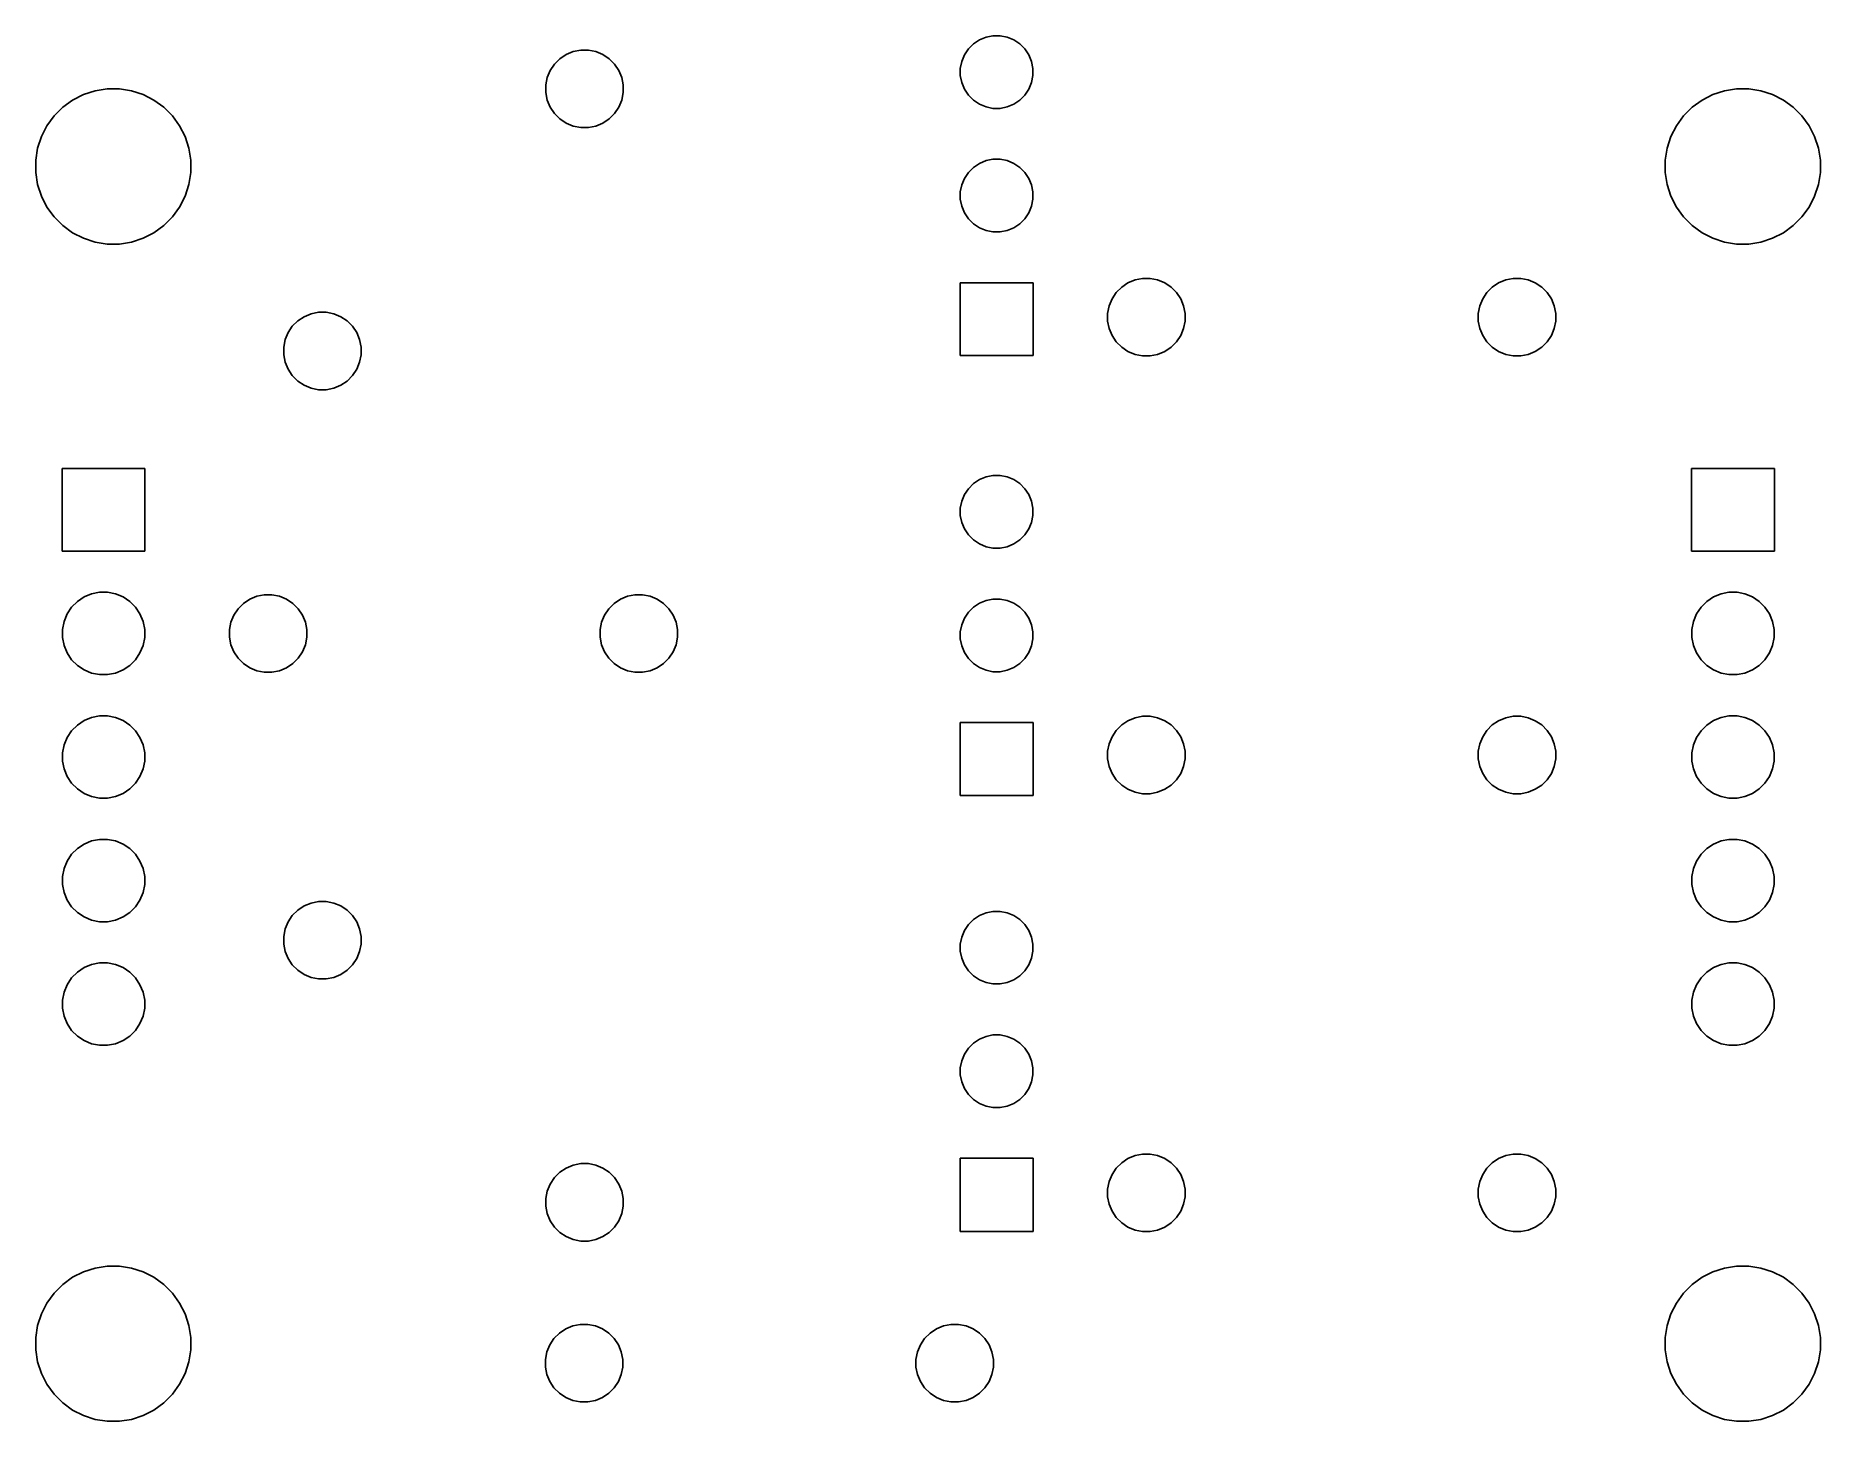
# Model space of a CAD drawing. Header units: inches. Extents: x 4.16 to 5.6, y -4.28 to -3.16.
import ezdxf

# ---------------------------------------------------------------- set-up
doc = ezdxf.new("R2010")
doc.units = ezdxf.units.IN
doc.header["$MEASUREMENT"] = 0
doc.layers.add('B.Mask', color=4, linetype='CONTINUOUS', true_color=0x02ffee)

msp = doc.modelspace()

# ---------------------------------------------------------------- linework, layer by layer
at = {"layer": 'B.Mask', "linetype": 'CONTINUOUS'}
for p, q in [((4.9167, -3.1646), (4.9215, -3.1614)), ((4.9215, -3.1614), (4.9269, -3.1591)), ((4.9269, -3.1591), (4.9325, -3.158)), ((4.9325, -3.158), (4.9383, -3.158)), ((4.9383, -3.158), (4.944, -3.1591)), ((4.944, -3.1591), (4.9494, -3.1614)), ((4.9494, -3.1614), (4.9542, -3.1646)), ((4.5775, -3.181), (4.5819, -3.1767)), ((4.5819, -3.1767), (4.587, -3.1732)), ((4.587, -3.1732), (4.5928, -3.1709)), ((4.5928, -3.1709), (4.5988, -3.1697)), ((4.5988, -3.1697), (4.605, -3.1697)), ((4.605, -3.1697), (4.611, -3.1709)), ((4.611, -3.1709), (4.6167, -3.1732)), ((4.6167, -3.1732), (4.6219, -3.1767)), ((4.6219, -3.1767), (4.6262, -3.181)), ((4.9072, -3.1788), (4.9094, -3.1735)), ((4.9094, -3.1735), (4.9126, -3.1687)), ((4.9126, -3.1687), (4.9167, -3.1646)), ((4.9542, -3.1646), (4.9583, -3.1687)), ((4.9583, -3.1687), (4.9615, -3.1735)), ((4.9615, -3.1735), (4.9637, -3.1788)), ((4.5706, -3.1979), (4.5718, -3.1919)), ((4.5718, -3.1919), (4.5741, -3.1862)), ((4.5741, -3.1862), (4.5775, -3.181)), ((4.6262, -3.181), (4.6297, -3.1862)), ((4.6297, -3.1862), (4.632, -3.1919)), ((4.632, -3.1919), (4.6332, -3.1979)), ((4.906, -3.1845), (4.9072, -3.1788)), ((4.906, -3.1903), (4.906, -3.1845)), ((4.9072, -3.196), (4.906, -3.1903)), ((4.9637, -3.1788), (4.9648, -3.1845)), ((4.9648, -3.1903), (4.9637, -3.196)), ((4.9648, -3.1845), (4.9648, -3.1903)), ((4.1876, -3.2101), (4.1964, -3.2056)), ((4.1964, -3.2056), (4.2058, -3.2025)), ((4.2058, -3.2025), (4.2155, -3.201)), ((4.2155, -3.201), (4.2254, -3.201)), ((4.2254, -3.201), (4.2352, -3.2025)), ((4.2352, -3.2025), (4.2446, -3.2056)), ((4.2446, -3.2056), (4.2534, -3.2101)), ((4.5706, -3.2041), (4.5706, -3.1979)), ((4.5718, -3.2102), (4.5706, -3.2041)), ((4.6332, -3.2041), (4.632, -3.2102)), ((4.6332, -3.1979), (4.6332, -3.2041)), ((4.9094, -3.2013), (4.9072, -3.196)), ((4.9126, -3.2061), (4.9094, -3.2013)), ((4.9167, -3.2102), (4.9126, -3.2061)), ((4.9583, -3.2061), (4.9542, -3.2102)), ((4.9615, -3.2013), (4.9583, -3.2061)), ((4.9637, -3.196), (4.9615, -3.2013)), ((5.5065, -3.2101), (5.5153, -3.2056)), ((5.5153, -3.2056), (5.5247, -3.2025)), ((5.5247, -3.2025), (5.5344, -3.201)), ((5.5344, -3.201), (5.5443, -3.201)), ((5.5443, -3.201), (5.5541, -3.2025)), ((5.5541, -3.2025), (5.5635, -3.2056)), ((5.5635, -3.2056), (5.5723, -3.2101)), ((4.1726, -3.2229), (4.1796, -3.2159)), ((4.1796, -3.2159), (4.1876, -3.2101)), ((4.2534, -3.2101), (4.2614, -3.2159)), ((4.2614, -3.2159), (4.2684, -3.2229)), ((4.5741, -3.2159), (4.5718, -3.2102)), ((4.5775, -3.221), (4.5741, -3.2159)), ((4.5819, -3.2254), (4.5775, -3.221)), ((4.6262, -3.221), (4.6219, -3.2254)), ((4.6297, -3.2159), (4.6262, -3.221)), ((4.632, -3.2102), (4.6297, -3.2159)), ((4.9215, -3.2134), (4.9167, -3.2102)), ((4.9269, -3.2157), (4.9215, -3.2134)), ((4.9325, -3.2168), (4.9269, -3.2157)), ((4.9383, -3.2168), (4.9325, -3.2168)), ((4.944, -3.2157), (4.9383, -3.2168)), ((4.9494, -3.2134), (4.944, -3.2157)), ((4.9542, -3.2102), (4.9494, -3.2134)), ((5.4915, -3.2229), (5.4985, -3.2159)), ((5.4985, -3.2159), (5.5065, -3.2101)), ((5.5723, -3.2101), (5.5803, -3.2159)), ((5.5803, -3.2159), (5.5873, -3.2229)), ((4.1623, -3.2397), (4.1668, -3.2309)), ((4.1668, -3.2309), (4.1726, -3.2229)), ((4.2684, -3.2229), (4.2742, -3.2309)), ((4.2742, -3.2309), (4.2787, -3.2397)), ((4.587, -3.2288), (4.5819, -3.2254)), ((4.5928, -3.2312), (4.587, -3.2288)), ((4.5988, -3.2324), (4.5928, -3.2312)), ((4.605, -3.2324), (4.5988, -3.2324)), ((4.611, -3.2312), (4.605, -3.2324)), ((4.6167, -3.2288), (4.611, -3.2312)), ((4.6219, -3.2254), (4.6167, -3.2288)), ((5.4812, -3.2397), (5.4857, -3.2309)), ((5.4857, -3.2309), (5.4915, -3.2229)), ((5.5873, -3.2229), (5.5931, -3.2309)), ((5.5931, -3.2309), (5.5976, -3.2397)), ((4.1577, -3.2588), (4.1592, -3.2491)), ((4.1592, -3.2491), (4.1623, -3.2397)), ((4.2787, -3.2397), (4.2817, -3.2491)), ((4.2817, -3.2491), (4.2833, -3.2588)), ((5.4766, -3.2588), (5.4781, -3.2491)), ((5.4781, -3.2491), (5.4812, -3.2397)), ((5.5976, -3.2397), (5.6006, -3.2491)), ((5.6006, -3.2491), (5.6022, -3.2588)), ((4.1577, -3.2687), (4.1577, -3.2588)), ((4.2833, -3.2588), (4.2833, -3.2687)), ((4.9167, -3.2646), (4.9215, -3.2614)), ((4.9215, -3.2614), (4.9269, -3.2591)), ((4.9269, -3.2591), (4.9325, -3.258)), ((4.9325, -3.258), (4.9383, -3.258)), ((4.9383, -3.258), (4.944, -3.2591)), ((4.944, -3.2591), (4.9494, -3.2614)), ((4.9494, -3.2614), (4.9542, -3.2646)), ((5.4766, -3.2687), (5.4766, -3.2588)), ((5.6022, -3.2588), (5.6022, -3.2687)), ((4.1592, -3.2785), (4.1577, -3.2687)), ((4.1623, -3.2879), (4.1592, -3.2785)), ((4.2817, -3.2785), (4.2787, -3.2879)), ((4.2833, -3.2687), (4.2817, -3.2785)), ((4.906, -3.2845), (4.9072, -3.2788)), ((4.9072, -3.2788), (4.9094, -3.2735)), ((4.9094, -3.2735), (4.9126, -3.2687)), ((4.9126, -3.2687), (4.9167, -3.2646)), ((4.9542, -3.2646), (4.9583, -3.2687)), ((4.9583, -3.2687), (4.9615, -3.2735)), ((4.9615, -3.2735), (4.9637, -3.2788)), ((4.9637, -3.2788), (4.9648, -3.2845)), ((5.4781, -3.2785), (5.4766, -3.2687)), ((5.4812, -3.2879), (5.4781, -3.2785)), ((5.6006, -3.2785), (5.5976, -3.2879)), ((5.6022, -3.2687), (5.6006, -3.2785)), ((4.1668, -3.2967), (4.1623, -3.2879)), ((4.2787, -3.2879), (4.2742, -3.2967)), ((4.906, -3.2903), (4.906, -3.2845)), ((4.9072, -3.296), (4.906, -3.2903)), ((4.9648, -3.2903), (4.9637, -3.296)), ((4.9648, -3.2845), (4.9648, -3.2903)), ((5.4857, -3.2967), (5.4812, -3.2879)), ((5.5976, -3.2879), (5.5931, -3.2967)), ((4.1726, -3.3047), (4.1668, -3.2967)), ((4.1796, -3.3117), (4.1726, -3.3047)), ((4.2684, -3.3047), (4.2614, -3.3117)), ((4.2742, -3.2967), (4.2684, -3.3047)), ((4.9094, -3.3013), (4.9072, -3.296)), ((4.9126, -3.3061), (4.9094, -3.3013)), ((4.9167, -3.3102), (4.9126, -3.3061)), ((4.9583, -3.3061), (4.9542, -3.3102)), ((4.9615, -3.3013), (4.9583, -3.3061)), ((4.9637, -3.296), (4.9615, -3.3013)), ((5.4915, -3.3047), (5.4857, -3.2967)), ((5.4985, -3.3117), (5.4915, -3.3047)), ((5.5873, -3.3047), (5.5803, -3.3117)), ((5.5931, -3.2967), (5.5873, -3.3047)), ((4.1876, -3.3175), (4.1796, -3.3117)), ((4.1964, -3.322), (4.1876, -3.3175)), ((4.2058, -3.325), (4.1964, -3.322)), ((4.2446, -3.322), (4.2352, -3.325)), ((4.2534, -3.3175), (4.2446, -3.322)), ((4.2614, -3.3117), (4.2534, -3.3175)), ((4.9215, -3.3134), (4.9167, -3.3102)), ((4.9269, -3.3157), (4.9215, -3.3134)), ((4.9325, -3.3168), (4.9269, -3.3157)), ((4.9383, -3.3168), (4.9325, -3.3168)), ((4.944, -3.3157), (4.9383, -3.3168)), ((4.9494, -3.3134), (4.944, -3.3157)), ((4.9542, -3.3102), (4.9494, -3.3134)), ((5.5065, -3.3175), (5.4985, -3.3117)), ((5.5153, -3.322), (5.5065, -3.3175)), ((5.5247, -3.325), (5.5153, -3.322)), ((5.5635, -3.322), (5.5541, -3.325)), ((5.5723, -3.3175), (5.5635, -3.322)), ((5.5803, -3.3117), (5.5723, -3.3175)), ((4.2155, -3.3266), (4.2058, -3.325)), ((4.2254, -3.3266), (4.2155, -3.3266)), ((4.2352, -3.325), (4.2254, -3.3266)), ((5.5344, -3.3266), (5.5247, -3.325)), ((5.5443, -3.3266), (5.5344, -3.3266)), ((5.5541, -3.325), (5.5443, -3.3266)), ((4.9059, -3.4169), (4.9059, -3.3579)), ((4.9059, -3.3579), (4.965, -3.3579)), ((4.965, -3.3579), (4.965, -3.4169)), ((5.0323, -3.3658), (5.0367, -3.3615)), ((5.0367, -3.3615), (5.0418, -3.358)), ((5.0418, -3.358), (5.0476, -3.3557)), ((5.0476, -3.3557), (5.0536, -3.3545)), ((5.0536, -3.3545), (5.0598, -3.3545)), ((5.0598, -3.3545), (5.0658, -3.3557)), ((5.0658, -3.3557), (5.0715, -3.358)), ((5.0715, -3.358), (5.0767, -3.3615)), ((5.0767, -3.3615), (5.081, -3.3658)), ((5.3323, -3.3658), (5.3367, -3.3615)), ((5.3367, -3.3615), (5.3418, -3.358)), ((5.3418, -3.358), (5.3476, -3.3557)), ((5.3476, -3.3557), (5.3536, -3.3545)), ((5.3536, -3.3545), (5.3598, -3.3545)), ((5.3598, -3.3545), (5.3658, -3.3557)), ((5.3658, -3.3557), (5.3715, -3.358)), ((5.3715, -3.358), (5.3767, -3.3615)), ((5.3767, -3.3615), (5.381, -3.3658)), ((5.0253, -3.3827), (5.0266, -3.3767)), ((5.0266, -3.3767), (5.0289, -3.371)), ((5.0289, -3.371), (5.0323, -3.3658)), ((5.081, -3.3658), (5.0845, -3.371)), ((5.0845, -3.371), (5.0868, -3.3767)), ((5.0868, -3.3767), (5.088, -3.3827)), ((5.3253, -3.3827), (5.3266, -3.3767)), ((5.3266, -3.3767), (5.3289, -3.371)), ((5.3289, -3.371), (5.3323, -3.3658)), ((5.381, -3.3658), (5.3845, -3.371)), ((5.3845, -3.371), (5.3868, -3.3767)), ((5.3868, -3.3767), (5.388, -3.3827)), ((4.362, -3.3983), (4.3654, -3.3932)), ((4.3654, -3.3932), (4.3698, -3.3888)), ((4.3698, -3.3888), (4.3749, -3.3854)), ((4.3749, -3.3854), (4.3806, -3.383)), ((4.3806, -3.383), (4.3867, -3.3818)), ((4.3867, -3.3818), (4.3929, -3.3818)), ((4.3929, -3.3818), (4.3989, -3.383)), ((4.3989, -3.383), (4.4046, -3.3854)), ((4.4046, -3.3854), (4.4097, -3.3888)), ((4.4097, -3.3888), (4.4141, -3.3932)), ((4.4141, -3.3932), (4.4175, -3.3983)), ((5.0253, -3.3889), (5.0253, -3.3827)), ((5.0266, -3.395), (5.0253, -3.3889)), ((5.088, -3.3889), (5.0868, -3.395)), ((5.088, -3.3827), (5.088, -3.3889)), ((5.3253, -3.3889), (5.3253, -3.3827)), ((5.3266, -3.395), (5.3253, -3.3889)), ((5.388, -3.3889), (5.3868, -3.395)), ((5.388, -3.3827), (5.388, -3.3889)), ((4.3584, -3.4101), (4.3596, -3.404)), ((4.3596, -3.404), (4.362, -3.3983)), ((4.4175, -3.3983), (4.4199, -3.404)), ((4.4199, -3.404), (4.4211, -3.4101)), ((5.0289, -3.4007), (5.0266, -3.395)), ((5.0323, -3.4058), (5.0289, -3.4007)), ((5.0367, -3.4102), (5.0323, -3.4058)), ((5.081, -3.4058), (5.0767, -3.4102)), ((5.0845, -3.4007), (5.081, -3.4058)), ((5.0868, -3.395), (5.0845, -3.4007)), ((5.3289, -3.4007), (5.3266, -3.395)), ((5.3323, -3.4058), (5.3289, -3.4007)), ((5.3367, -3.4102), (5.3323, -3.4058)), ((5.381, -3.4058), (5.3767, -3.4102)), ((5.3845, -3.4007), (5.381, -3.4058)), ((5.3868, -3.395), (5.3845, -3.4007)), ((4.3584, -3.4162), (4.3584, -3.4101)), ((4.3596, -3.4223), (4.3584, -3.4162)), ((4.362, -3.428), (4.3596, -3.4223)), ((4.4199, -3.4223), (4.4175, -3.428)), ((4.4211, -3.4162), (4.4199, -3.4223)), ((4.4211, -3.4101), (4.4211, -3.4162)), ((4.965, -3.4169), (4.9059, -3.4169)), ((5.0418, -3.4136), (5.0367, -3.4102)), ((5.0476, -3.416), (5.0418, -3.4136)), ((5.0536, -3.4172), (5.0476, -3.416)), ((5.0598, -3.4172), (5.0536, -3.4172)), ((5.0658, -3.416), (5.0598, -3.4172)), ((5.0715, -3.4136), (5.0658, -3.416)), ((5.0767, -3.4102), (5.0715, -3.4136)), ((5.3418, -3.4136), (5.3367, -3.4102)), ((5.3476, -3.416), (5.3418, -3.4136)), ((5.3536, -3.4172), (5.3476, -3.416)), ((5.3598, -3.4172), (5.3536, -3.4172)), ((5.3658, -3.416), (5.3598, -3.4172)), ((5.3715, -3.4136), (5.3658, -3.416)), ((5.3767, -3.4102), (5.3715, -3.4136)), ((4.3654, -3.4331), (4.362, -3.428)), ((4.3698, -3.4375), (4.3654, -3.4331)), ((4.3749, -3.4409), (4.3698, -3.4375)), ((4.4097, -3.4375), (4.4046, -3.4409)), ((4.4141, -3.4331), (4.4097, -3.4375)), ((4.4175, -3.428), (4.4141, -3.4331)), ((4.3806, -3.4433), (4.3749, -3.4409)), ((4.3867, -3.4445), (4.3806, -3.4433)), ((4.3929, -3.4445), (4.3867, -3.4445)), ((4.3989, -3.4433), (4.3929, -3.4445)), ((4.4046, -3.4409), (4.3989, -3.4433)), ((4.1791, -3.5752), (4.1791, -3.5083)), ((4.1791, -3.5083), (4.2461, -3.5083)), ((4.2461, -3.5083), (4.2461, -3.5752)), ((5.498, -3.5752), (5.498, -3.5083)), ((5.498, -3.5083), (5.565, -3.5083)), ((5.565, -3.5083), (5.565, -3.5752)), ((4.9126, -3.5246), (4.9167, -3.5205)), ((4.9167, -3.5205), (4.9215, -3.5173)), ((4.9215, -3.5173), (4.9269, -3.5151)), ((4.9269, -3.5151), (4.9325, -3.5139)), ((4.9325, -3.5139), (4.9383, -3.5139)), ((4.9383, -3.5139), (4.944, -3.5151)), ((4.944, -3.5151), (4.9494, -3.5173)), ((4.9494, -3.5173), (4.9542, -3.5205)), ((4.9542, -3.5205), (4.9583, -3.5246)), ((4.906, -3.5404), (4.9072, -3.5347)), ((4.9072, -3.5347), (4.9094, -3.5294)), ((4.9094, -3.5294), (4.9126, -3.5246)), ((4.9583, -3.5246), (4.9615, -3.5294)), ((4.9615, -3.5294), (4.9637, -3.5347)), ((4.9637, -3.5347), (4.9648, -3.5404)), ((4.906, -3.5462), (4.906, -3.5404)), ((4.9072, -3.5519), (4.906, -3.5462)), ((4.9094, -3.5572), (4.9072, -3.5519)), ((4.9637, -3.5519), (4.9615, -3.5572)), ((4.9648, -3.5462), (4.9637, -3.5519)), ((4.9648, -3.5404), (4.9648, -3.5462)), ((4.9126, -3.562), (4.9094, -3.5572)), ((4.9167, -3.5661), (4.9126, -3.562)), ((4.9215, -3.5693), (4.9167, -3.5661)), ((4.9542, -3.5661), (4.9494, -3.5693)), ((4.9583, -3.562), (4.9542, -3.5661)), ((4.9615, -3.5572), (4.9583, -3.562)), ((4.2461, -3.5752), (4.1791, -3.5752)), ((4.9269, -3.5716), (4.9215, -3.5693)), ((4.9325, -3.5727), (4.9269, -3.5716)), ((4.9383, -3.5727), (4.9325, -3.5727)), ((4.944, -3.5716), (4.9383, -3.5727)), ((4.9494, -3.5693), (4.944, -3.5716)), ((5.565, -3.5752), (5.498, -3.5752)), ((4.1968, -3.6122), (4.2029, -3.6097)), ((4.2029, -3.6097), (4.2093, -3.6084)), ((4.2093, -3.6084), (4.2159, -3.6084)), ((4.2159, -3.6084), (4.2223, -3.6097)), ((4.2223, -3.6097), (4.2284, -3.6122)), ((4.3367, -3.6116), (4.3427, -3.6104)), ((4.3427, -3.6104), (4.3489, -3.6104)), ((4.3489, -3.6104), (4.355, -3.6116)), ((4.6367, -3.6116), (4.6427, -3.6104)), ((4.6427, -3.6104), (4.6489, -3.6104)), ((4.6489, -3.6104), (4.655, -3.6116)), ((5.5157, -3.6122), (5.5218, -3.6097)), ((5.5218, -3.6097), (5.5282, -3.6084)), ((5.5282, -3.6084), (5.5348, -3.6084)), ((5.5348, -3.6084), (5.5412, -3.6097)), ((5.5412, -3.6097), (5.5473, -3.6122)), ((4.1831, -3.626), (4.1867, -3.6205)), ((4.1867, -3.6205), (4.1914, -3.6159)), ((4.1914, -3.6159), (4.1968, -3.6122)), ((4.2284, -3.6122), (4.2338, -3.6159)), ((4.2338, -3.6159), (4.2385, -3.6205)), ((4.2385, -3.6205), (4.2421, -3.626)), ((4.3181, -3.6269), (4.3215, -3.6218)), ((4.3215, -3.6218), (4.3258, -3.6174)), ((4.3258, -3.6174), (4.331, -3.614)), ((4.331, -3.614), (4.3367, -3.6116)), ((4.355, -3.6116), (4.3607, -3.614)), ((4.3607, -3.614), (4.3658, -3.6174)), ((4.3658, -3.6174), (4.3702, -3.6218)), ((4.3702, -3.6218), (4.3736, -3.6269)), ((4.6181, -3.6269), (4.6215, -3.6218)), ((4.6215, -3.6218), (4.6258, -3.6174)), ((4.6258, -3.6174), (4.631, -3.614)), ((4.631, -3.614), (4.6367, -3.6116)), ((4.655, -3.6116), (4.6607, -3.614)), ((4.6607, -3.614), (4.6658, -3.6174)), ((4.6658, -3.6174), (4.6702, -3.6218)), ((4.6702, -3.6218), (4.6736, -3.6269)), ((4.9094, -3.6294), (4.9126, -3.6246)), ((4.9126, -3.6246), (4.9167, -3.6205)), ((4.9167, -3.6205), (4.9215, -3.6173)), ((4.9215, -3.6173), (4.9269, -3.6151)), ((4.9269, -3.6151), (4.9325, -3.6139)), ((4.9325, -3.6139), (4.9383, -3.6139)), ((4.9383, -3.6139), (4.944, -3.6151)), ((4.944, -3.6151), (4.9494, -3.6173)), ((4.9494, -3.6173), (4.9542, -3.6205)), ((4.9542, -3.6205), (4.9583, -3.6246)), ((4.9583, -3.6246), (4.9615, -3.6294)), ((5.502, -3.626), (5.5056, -3.6205)), ((5.5056, -3.6205), (5.5103, -3.6159)), ((5.5103, -3.6159), (5.5157, -3.6122)), ((5.5473, -3.6122), (5.5527, -3.6159)), ((5.5527, -3.6159), (5.5574, -3.6205)), ((5.5574, -3.6205), (5.561, -3.626)), ((4.1793, -3.6385), (4.1806, -3.632)), ((4.1793, -3.645), (4.1793, -3.6385)), ((4.1806, -3.632), (4.1831, -3.626)), ((4.2421, -3.626), (4.2446, -3.632)), ((4.2446, -3.632), (4.2459, -3.6385)), ((4.2459, -3.6385), (4.2459, -3.645)), ((4.3145, -3.6386), (4.3157, -3.6326)), ((4.3145, -3.6448), (4.3145, -3.6386)), ((4.3157, -3.6326), (4.3181, -3.6269)), ((4.3736, -3.6269), (4.376, -3.6326)), ((4.376, -3.6326), (4.3772, -3.6386)), ((4.3772, -3.6386), (4.3772, -3.6448)), ((4.6145, -3.6386), (4.6157, -3.6326)), ((4.6145, -3.6448), (4.6145, -3.6386)), ((4.6157, -3.6326), (4.6181, -3.6269)), ((4.6736, -3.6269), (4.676, -3.6326)), ((4.676, -3.6326), (4.6772, -3.6386)), ((4.6772, -3.6386), (4.6772, -3.6448)), ((4.906, -3.6404), (4.9072, -3.6347)), ((4.9072, -3.6347), (4.9094, -3.6294)), ((4.9615, -3.6294), (4.9637, -3.6347)), ((4.9637, -3.6347), (4.9648, -3.6404)), ((5.4982, -3.6385), (5.4995, -3.632)), ((5.4982, -3.645), (5.4982, -3.6385)), ((5.4995, -3.632), (5.502, -3.626)), ((5.561, -3.626), (5.5635, -3.632)), ((5.5635, -3.632), (5.5648, -3.6385)), ((5.5648, -3.6385), (5.5648, -3.645)), ((4.1806, -3.6514), (4.1793, -3.645)), ((4.1831, -3.6575), (4.1806, -3.6514)), ((4.2446, -3.6514), (4.2421, -3.6575)), ((4.2459, -3.645), (4.2446, -3.6514)), ((4.3157, -3.6509), (4.3145, -3.6448)), ((4.3181, -3.6566), (4.3157, -3.6509)), ((4.376, -3.6509), (4.3736, -3.6566)), ((4.3772, -3.6448), (4.376, -3.6509)), ((4.6157, -3.6509), (4.6145, -3.6448)), ((4.6181, -3.6566), (4.6157, -3.6509)), ((4.676, -3.6509), (4.6736, -3.6566)), ((4.6772, -3.6448), (4.676, -3.6509)), ((4.906, -3.6462), (4.906, -3.6404)), ((4.9072, -3.6519), (4.906, -3.6462)), ((4.9094, -3.6572), (4.9072, -3.6519)), ((4.9637, -3.6519), (4.9615, -3.6572)), ((4.9648, -3.6462), (4.9637, -3.6519)), ((4.9648, -3.6404), (4.9648, -3.6462)), ((5.4995, -3.6514), (5.4982, -3.645)), ((5.502, -3.6575), (5.4995, -3.6514)), ((5.5635, -3.6514), (5.561, -3.6575)), ((5.5648, -3.645), (5.5635, -3.6514)), ((4.1867, -3.663), (4.1831, -3.6575)), ((4.1914, -3.6676), (4.1867, -3.663)), ((4.1968, -3.6712), (4.1914, -3.6676)), ((4.2338, -3.6676), (4.2284, -3.6712)), ((4.2385, -3.663), (4.2338, -3.6676)), ((4.2421, -3.6575), (4.2385, -3.663)), ((4.3215, -3.6617), (4.3181, -3.6566)), ((4.3258, -3.6661), (4.3215, -3.6617)), ((4.331, -3.6695), (4.3258, -3.6661)), ((4.3658, -3.6661), (4.3607, -3.6695)), ((4.3702, -3.6617), (4.3658, -3.6661)), ((4.3736, -3.6566), (4.3702, -3.6617)), ((4.6215, -3.6617), (4.6181, -3.6566)), ((4.6258, -3.6661), (4.6215, -3.6617)), ((4.631, -3.6695), (4.6258, -3.6661)), ((4.6658, -3.6661), (4.6607, -3.6695)), ((4.6702, -3.6617), (4.6658, -3.6661)), ((4.6736, -3.6566), (4.6702, -3.6617)), ((4.9126, -3.662), (4.9094, -3.6572)), ((4.9167, -3.6661), (4.9126, -3.662)), ((4.9215, -3.6693), (4.9167, -3.6661)), ((4.9542, -3.6661), (4.9494, -3.6693)), ((4.9583, -3.662), (4.9542, -3.6661)), ((4.9615, -3.6572), (4.9583, -3.662)), ((5.5056, -3.663), (5.502, -3.6575)), ((5.5103, -3.6676), (5.5056, -3.663)), ((5.5157, -3.6712), (5.5103, -3.6676)), ((5.5527, -3.6676), (5.5473, -3.6712)), ((5.5574, -3.663), (5.5527, -3.6676)), ((5.561, -3.6575), (5.5574, -3.663)), ((4.2029, -3.6738), (4.1968, -3.6712)), ((4.2093, -3.675), (4.2029, -3.6738)), ((4.2159, -3.675), (4.2093, -3.675)), ((4.2223, -3.6738), (4.2159, -3.675)), ((4.2284, -3.6712), (4.2223, -3.6738)), ((4.3367, -3.6719), (4.331, -3.6695)), ((4.3427, -3.6731), (4.3367, -3.6719)), ((4.3489, -3.6731), (4.3427, -3.6731)), ((4.355, -3.6719), (4.3489, -3.6731)), ((4.3607, -3.6695), (4.355, -3.6719)), ((4.6367, -3.6719), (4.631, -3.6695)), ((4.6427, -3.6731), (4.6367, -3.6719)), ((4.6489, -3.6731), (4.6427, -3.6731)), ((4.655, -3.6719), (4.6489, -3.6731)), ((4.6607, -3.6695), (4.655, -3.6719)), ((4.9269, -3.6716), (4.9215, -3.6693)), ((4.9325, -3.6727), (4.9269, -3.6716)), ((4.9383, -3.6727), (4.9325, -3.6727)), ((4.944, -3.6716), (4.9383, -3.6727)), ((4.9494, -3.6693), (4.944, -3.6716)), ((5.5218, -3.6738), (5.5157, -3.6712)), ((5.5282, -3.675), (5.5218, -3.6738)), ((5.5348, -3.675), (5.5282, -3.675)), ((5.5412, -3.6738), (5.5348, -3.675)), ((5.5473, -3.6712), (5.5412, -3.6738)), ((4.1914, -3.7159), (4.1968, -3.7122)), ((4.1968, -3.7122), (4.2029, -3.7097)), ((4.2029, -3.7097), (4.2093, -3.7084)), ((4.2093, -3.7084), (4.2159, -3.7084)), ((4.2159, -3.7084), (4.2223, -3.7097)), ((4.2223, -3.7097), (4.2284, -3.7122)), ((4.2284, -3.7122), (4.2338, -3.7159)), ((5.0418, -3.7124), (5.0476, -3.71)), ((5.0476, -3.71), (5.0536, -3.7088)), ((5.0536, -3.7088), (5.0598, -3.7088)), ((5.0598, -3.7088), (5.0658, -3.71)), ((5.0658, -3.71), (5.0715, -3.7124)), ((5.3418, -3.7124), (5.3476, -3.71)), ((5.3476, -3.71), (5.3536, -3.7088)), ((5.3536, -3.7088), (5.3598, -3.7088)), ((5.3598, -3.7088), (5.3658, -3.71)), ((5.3658, -3.71), (5.3715, -3.7124)), ((5.5103, -3.7159), (5.5157, -3.7122)), ((5.5157, -3.7122), (5.5218, -3.7097)), ((5.5218, -3.7097), (5.5282, -3.7084)), ((5.5282, -3.7084), (5.5348, -3.7084)), ((5.5348, -3.7084), (5.5412, -3.7097)), ((5.5412, -3.7097), (5.5473, -3.7122)), ((5.5473, -3.7122), (5.5527, -3.7159)), ((4.1806, -3.732), (4.1831, -3.726)), ((4.1831, -3.726), (4.1867, -3.7205)), ((4.1867, -3.7205), (4.1914, -3.7159)), ((4.2338, -3.7159), (4.2385, -3.7205)), ((4.2385, -3.7205), (4.2421, -3.726)), ((4.2421, -3.726), (4.2446, -3.732)), ((4.9059, -3.7728), (4.9059, -3.7138)), ((4.9059, -3.7138), (4.965, -3.7138)), ((4.965, -3.7138), (4.965, -3.7728)), ((5.0266, -3.731), (5.0289, -3.7253)), ((5.0289, -3.7253), (5.0323, -3.7202)), ((5.0323, -3.7202), (5.0367, -3.7158)), ((5.0367, -3.7158), (5.0418, -3.7124)), ((5.0715, -3.7124), (5.0767, -3.7158)), ((5.0767, -3.7158), (5.081, -3.7202)), ((5.081, -3.7202), (5.0845, -3.7253)), ((5.0845, -3.7253), (5.0868, -3.731)), ((5.3266, -3.731), (5.3289, -3.7253)), ((5.3289, -3.7253), (5.3323, -3.7202)), ((5.3323, -3.7202), (5.3367, -3.7158)), ((5.3367, -3.7158), (5.3418, -3.7124)), ((5.3715, -3.7124), (5.3767, -3.7158)), ((5.3767, -3.7158), (5.381, -3.7202)), ((5.381, -3.7202), (5.3845, -3.7253)), ((5.3845, -3.7253), (5.3868, -3.731)), ((5.4995, -3.732), (5.502, -3.726)), ((5.502, -3.726), (5.5056, -3.7205)), ((5.5056, -3.7205), (5.5103, -3.7159)), ((5.5527, -3.7159), (5.5574, -3.7205)), ((5.5574, -3.7205), (5.561, -3.726)), ((5.561, -3.726), (5.5635, -3.732)), ((4.1793, -3.7385), (4.1806, -3.732)), ((4.1793, -3.745), (4.1793, -3.7385)), ((4.2446, -3.732), (4.2459, -3.7385)), ((4.2459, -3.7385), (4.2459, -3.745)), ((5.0253, -3.7371), (5.0266, -3.731)), ((5.0253, -3.7432), (5.0253, -3.7371)), ((5.0868, -3.731), (5.088, -3.7371)), ((5.088, -3.7371), (5.088, -3.7432)), ((5.3253, -3.7371), (5.3266, -3.731)), ((5.3253, -3.7432), (5.3253, -3.7371)), ((5.3868, -3.731), (5.388, -3.7371)), ((5.388, -3.7371), (5.388, -3.7432)), ((5.4982, -3.7385), (5.4995, -3.732)), ((5.4982, -3.745), (5.4982, -3.7385)), ((5.5635, -3.732), (5.5648, -3.7385)), ((5.5648, -3.7385), (5.5648, -3.745)), ((4.1806, -3.7514), (4.1793, -3.745)), ((4.1831, -3.7575), (4.1806, -3.7514)), ((4.2446, -3.7514), (4.2421, -3.7575)), ((4.2459, -3.745), (4.2446, -3.7514)), ((5.0266, -3.7493), (5.0253, -3.7432)), ((5.0289, -3.755), (5.0266, -3.7493)), ((5.0323, -3.7601), (5.0289, -3.755)), ((5.0845, -3.755), (5.081, -3.7601)), ((5.0868, -3.7493), (5.0845, -3.755)), ((5.088, -3.7432), (5.0868, -3.7493)), ((5.3266, -3.7493), (5.3253, -3.7432)), ((5.3289, -3.755), (5.3266, -3.7493)), ((5.3323, -3.7601), (5.3289, -3.755)), ((5.3845, -3.755), (5.381, -3.7601)), ((5.3868, -3.7493), (5.3845, -3.755)), ((5.388, -3.7432), (5.3868, -3.7493)), ((5.4995, -3.7514), (5.4982, -3.745)), ((5.502, -3.7575), (5.4995, -3.7514)), ((5.5635, -3.7514), (5.561, -3.7575)), ((5.5648, -3.745), (5.5635, -3.7514)), ((4.1867, -3.763), (4.1831, -3.7575)), ((4.1914, -3.7676), (4.1867, -3.763)), ((4.1968, -3.7712), (4.1914, -3.7676)), ((4.2338, -3.7676), (4.2284, -3.7712)), ((4.2385, -3.763), (4.2338, -3.7676)), ((4.2421, -3.7575), (4.2385, -3.763)), ((5.0367, -3.7645), (5.0323, -3.7601)), ((5.0418, -3.7679), (5.0367, -3.7645)), ((5.0476, -3.7703), (5.0418, -3.7679)), ((5.0715, -3.7679), (5.0658, -3.7703)), ((5.0767, -3.7645), (5.0715, -3.7679)), ((5.081, -3.7601), (5.0767, -3.7645)), ((5.3367, -3.7645), (5.3323, -3.7601)), ((5.3418, -3.7679), (5.3367, -3.7645)), ((5.3476, -3.7703), (5.3418, -3.7679)), ((5.3715, -3.7679), (5.3658, -3.7703)), ((5.3767, -3.7645), (5.3715, -3.7679)), ((5.381, -3.7601), (5.3767, -3.7645)), ((5.5056, -3.763), (5.502, -3.7575)), ((5.5103, -3.7676), (5.5056, -3.763)), ((5.5157, -3.7712), (5.5103, -3.7676)), ((5.5527, -3.7676), (5.5473, -3.7712)), ((5.5574, -3.763), (5.5527, -3.7676)), ((5.561, -3.7575), (5.5574, -3.763)), ((4.2029, -3.7738), (4.1968, -3.7712)), ((4.2093, -3.775), (4.2029, -3.7738)), ((4.2159, -3.775), (4.2093, -3.775)), ((4.2223, -3.7738), (4.2159, -3.775)), ((4.2284, -3.7712), (4.2223, -3.7738)), ((4.965, -3.7728), (4.9059, -3.7728)), ((5.0536, -3.7715), (5.0476, -3.7703)), ((5.0598, -3.7715), (5.0536, -3.7715)), ((5.0658, -3.7703), (5.0598, -3.7715)), ((5.3536, -3.7715), (5.3476, -3.7703)), ((5.3598, -3.7715), (5.3536, -3.7715)), ((5.3658, -3.7703), (5.3598, -3.7715)), ((5.5218, -3.7738), (5.5157, -3.7712)), ((5.5282, -3.775), (5.5218, -3.7738)), ((5.5348, -3.775), (5.5282, -3.775)), ((5.5412, -3.7738), (5.5348, -3.775)), ((5.5473, -3.7712), (5.5412, -3.7738)), ((4.1914, -3.8159), (4.1968, -3.8122)), ((4.1968, -3.8122), (4.2029, -3.8097)), ((4.2029, -3.8097), (4.2093, -3.8084)), ((4.2093, -3.8084), (4.2159, -3.8084)), ((4.2159, -3.8084), (4.2223, -3.8097)), ((4.2223, -3.8097), (4.2284, -3.8122)), ((4.2284, -3.8122), (4.2338, -3.8159)), ((5.5103, -3.8159), (5.5157, -3.8122)), ((5.5157, -3.8122), (5.5218, -3.8097)), ((5.5218, -3.8097), (5.5282, -3.8084)), ((5.5282, -3.8084), (5.5348, -3.8084)), ((5.5348, -3.8084), (5.5412, -3.8097)), ((5.5412, -3.8097), (5.5473, -3.8122)), ((5.5473, -3.8122), (5.5527, -3.8159)), ((4.1806, -3.832), (4.1831, -3.826)), ((4.1831, -3.826), (4.1867, -3.8205)), ((4.1867, -3.8205), (4.1914, -3.8159)), ((4.2338, -3.8159), (4.2385, -3.8205)), ((4.2385, -3.8205), (4.2421, -3.826)), ((4.2421, -3.826), (4.2446, -3.832)), ((5.4995, -3.832), (5.502, -3.826)), ((5.502, -3.826), (5.5056, -3.8205)), ((5.5056, -3.8205), (5.5103, -3.8159)), ((5.5527, -3.8159), (5.5574, -3.8205)), ((5.5574, -3.8205), (5.561, -3.826)), ((5.561, -3.826), (5.5635, -3.832)), ((4.1793, -3.8385), (4.1806, -3.832)), ((4.1793, -3.845), (4.1793, -3.8385)), ((4.2446, -3.832), (4.2459, -3.8385)), ((4.2459, -3.8385), (4.2459, -3.845)), ((5.4982, -3.8385), (5.4995, -3.832)), ((5.4982, -3.845), (5.4982, -3.8385)), ((5.5635, -3.832), (5.5648, -3.8385)), ((5.5648, -3.8385), (5.5648, -3.845)), ((4.1806, -3.8514), (4.1793, -3.845)), ((4.1831, -3.8575), (4.1806, -3.8514)), ((4.2446, -3.8514), (4.2421, -3.8575)), ((4.2459, -3.845), (4.2446, -3.8514)), ((5.4995, -3.8514), (5.4982, -3.845)), ((5.502, -3.8575), (5.4995, -3.8514)), ((5.5635, -3.8514), (5.561, -3.8575)), ((5.5648, -3.845), (5.5635, -3.8514)), ((4.1867, -3.863), (4.1831, -3.8575)), ((4.1914, -3.8676), (4.1867, -3.863)), ((4.1968, -3.8712), (4.1914, -3.8676)), ((4.2338, -3.8676), (4.2284, -3.8712)), ((4.2385, -3.863), (4.2338, -3.8676)), ((4.2421, -3.8575), (4.2385, -3.863)), ((4.362, -3.8751), (4.3654, -3.87)), ((4.3654, -3.87), (4.3698, -3.8657)), ((4.3698, -3.8657), (4.3749, -3.8622)), ((4.3749, -3.8622), (4.3806, -3.8599)), ((4.3806, -3.8599), (4.3867, -3.8587)), ((4.3867, -3.8587), (4.3929, -3.8587)), ((4.3929, -3.8587), (4.3989, -3.8599)), ((4.3989, -3.8599), (4.4046, -3.8622)), ((4.4046, -3.8622), (4.4097, -3.8657)), ((4.4097, -3.8657), (4.4141, -3.87)), ((4.4141, -3.87), (4.4175, -3.8751)), ((4.9167, -3.8732), (4.9215, -3.87)), ((4.9215, -3.87), (4.9269, -3.8678)), ((4.9269, -3.8678), (4.9325, -3.8667)), ((4.9325, -3.8667), (4.9383, -3.8667)), ((4.9383, -3.8667), (4.944, -3.8678)), ((4.944, -3.8678), (4.9494, -3.87)), ((4.9494, -3.87), (4.9542, -3.8732)), ((5.5056, -3.863), (5.502, -3.8575)), ((5.5103, -3.8676), (5.5056, -3.863)), ((5.5157, -3.8712), (5.5103, -3.8676)), ((5.5527, -3.8676), (5.5473, -3.8712)), ((5.5574, -3.863), (5.5527, -3.8676)), ((5.561, -3.8575), (5.5574, -3.863)), ((4.2029, -3.8738), (4.1968, -3.8712)), ((4.2093, -3.875), (4.2029, -3.8738)), ((4.2159, -3.875), (4.2093, -3.875)), ((4.2223, -3.8738), (4.2159, -3.875)), ((4.2284, -3.8712), (4.2223, -3.8738)), ((4.3584, -3.8869), (4.3596, -3.8809)), ((4.3596, -3.8809), (4.362, -3.8751)), ((4.4175, -3.8751), (4.4199, -3.8809)), ((4.4199, -3.8809), (4.4211, -3.8869)), ((4.9072, -3.8875), (4.9094, -3.8821)), ((4.9094, -3.8821), (4.9126, -3.8773)), ((4.9126, -3.8773), (4.9167, -3.8732)), ((4.9542, -3.8732), (4.9583, -3.8773)), ((4.9583, -3.8773), (4.9615, -3.8821)), ((4.9615, -3.8821), (4.9637, -3.8875)), ((5.5218, -3.8738), (5.5157, -3.8712)), ((5.5282, -3.875), (5.5218, -3.8738)), ((5.5348, -3.875), (5.5282, -3.875)), ((5.5412, -3.8738), (5.5348, -3.875)), ((5.5473, -3.8712), (5.5412, -3.8738)), ((4.3584, -3.8931), (4.3584, -3.8869)), ((4.3596, -3.8991), (4.3584, -3.8931)), ((4.362, -3.9048), (4.3596, -3.8991)), ((4.4199, -3.8991), (4.4175, -3.9048)), ((4.4211, -3.8931), (4.4199, -3.8991)), ((4.4211, -3.8869), (4.4211, -3.8931)), ((4.906, -3.8932), (4.9072, -3.8875)), ((4.906, -3.899), (4.906, -3.8932)), ((4.9072, -3.9046), (4.906, -3.899)), ((4.9637, -3.8875), (4.9648, -3.8932)), ((4.9648, -3.899), (4.9637, -3.9046)), ((4.9648, -3.8932), (4.9648, -3.899)), ((4.1914, -3.9159), (4.1968, -3.9122)), ((4.1968, -3.9122), (4.2029, -3.9097)), ((4.2029, -3.9097), (4.2093, -3.9084)), ((4.2093, -3.9084), (4.2159, -3.9084)), ((4.2159, -3.9084), (4.2223, -3.9097)), ((4.2223, -3.9097), (4.2284, -3.9122)), ((4.2284, -3.9122), (4.2338, -3.9159)), ((4.3654, -3.91), (4.362, -3.9048)), ((4.3698, -3.9143), (4.3654, -3.91)), ((4.3749, -3.9178), (4.3698, -3.9143)), ((4.4097, -3.9143), (4.4046, -3.9178)), ((4.4141, -3.91), (4.4097, -3.9143)), ((4.4175, -3.9048), (4.4141, -3.91)), ((4.9094, -3.91), (4.9072, -3.9046)), ((4.9126, -3.9148), (4.9094, -3.91)), ((4.9615, -3.91), (4.9583, -3.9148)), ((4.9637, -3.9046), (4.9615, -3.91)), ((5.5103, -3.9159), (5.5157, -3.9122)), ((5.5157, -3.9122), (5.5218, -3.9097)), ((5.5218, -3.9097), (5.5282, -3.9084)), ((5.5282, -3.9084), (5.5348, -3.9084)), ((5.5348, -3.9084), (5.5412, -3.9097)), ((5.5412, -3.9097), (5.5473, -3.9122)), ((5.5473, -3.9122), (5.5527, -3.9159)), ((4.1806, -3.932), (4.1831, -3.926)), ((4.1831, -3.926), (4.1867, -3.9205)), ((4.1867, -3.9205), (4.1914, -3.9159)), ((4.2338, -3.9159), (4.2385, -3.9205)), ((4.2385, -3.9205), (4.2421, -3.926)), ((4.2421, -3.926), (4.2446, -3.932)), ((4.3806, -3.9201), (4.3749, -3.9178)), ((4.3867, -3.9213), (4.3806, -3.9201)), ((4.3929, -3.9213), (4.3867, -3.9213)), ((4.3989, -3.9201), (4.3929, -3.9213)), ((4.4046, -3.9178), (4.3989, -3.9201)), ((4.9167, -3.9189), (4.9126, -3.9148)), ((4.9215, -3.9221), (4.9167, -3.9189)), ((4.9269, -3.9243), (4.9215, -3.9221)), ((4.9325, -3.9254), (4.9269, -3.9243)), ((4.9383, -3.9254), (4.9325, -3.9254)), ((4.944, -3.9243), (4.9383, -3.9254)), ((4.9494, -3.9221), (4.944, -3.9243)), ((4.9542, -3.9189), (4.9494, -3.9221)), ((4.9583, -3.9148), (4.9542, -3.9189)), ((5.4995, -3.932), (5.502, -3.926)), ((5.502, -3.926), (5.5056, -3.9205)), ((5.5056, -3.9205), (5.5103, -3.9159)), ((5.5527, -3.9159), (5.5574, -3.9205)), ((5.5574, -3.9205), (5.561, -3.926)), ((5.561, -3.926), (5.5635, -3.932)), ((4.1793, -3.9385), (4.1806, -3.932)), ((4.1793, -3.945), (4.1793, -3.9385)), ((4.2446, -3.932), (4.2459, -3.9385)), ((4.2459, -3.9385), (4.2459, -3.945)), ((5.4982, -3.9385), (5.4995, -3.932)), ((5.4982, -3.945), (5.4982, -3.9385)), ((5.5635, -3.932), (5.5648, -3.9385)), ((5.5648, -3.9385), (5.5648, -3.945)), ((4.1806, -3.9514), (4.1793, -3.945)), ((4.1831, -3.9575), (4.1806, -3.9514)), ((4.1867, -3.963), (4.1831, -3.9575)), ((4.2421, -3.9575), (4.2385, -3.963)), ((4.2446, -3.9514), (4.2421, -3.9575)), ((4.2459, -3.945), (4.2446, -3.9514)), ((5.4995, -3.9514), (5.4982, -3.945)), ((5.502, -3.9575), (5.4995, -3.9514)), ((5.5056, -3.963), (5.502, -3.9575)), ((5.561, -3.9575), (5.5574, -3.963)), ((5.5635, -3.9514), (5.561, -3.9575)), ((5.5648, -3.945), (5.5635, -3.9514)), ((4.1914, -3.9676), (4.1867, -3.963)), ((4.1968, -3.9712), (4.1914, -3.9676)), ((4.2029, -3.9738), (4.1968, -3.9712)), ((4.2284, -3.9712), (4.2223, -3.9738)), ((4.2338, -3.9676), (4.2284, -3.9712)), ((4.2385, -3.963), (4.2338, -3.9676)), ((4.9167, -3.9732), (4.9215, -3.97)), ((4.9215, -3.97), (4.9269, -3.9678)), ((4.9269, -3.9678), (4.9325, -3.9667)), ((4.9325, -3.9667), (4.9383, -3.9667)), ((4.9383, -3.9667), (4.944, -3.9678)), ((4.944, -3.9678), (4.9494, -3.97)), ((4.9494, -3.97), (4.9542, -3.9732)), ((5.5103, -3.9676), (5.5056, -3.963)), ((5.5157, -3.9712), (5.5103, -3.9676)), ((5.5218, -3.9738), (5.5157, -3.9712)), ((5.5473, -3.9712), (5.5412, -3.9738)), ((5.5527, -3.9676), (5.5473, -3.9712)), ((5.5574, -3.963), (5.5527, -3.9676)), ((4.2093, -3.975), (4.2029, -3.9738)), ((4.2159, -3.975), (4.2093, -3.975)), ((4.2223, -3.9738), (4.2159, -3.975)), ((4.9072, -3.9875), (4.9094, -3.9821)), ((4.9094, -3.9821), (4.9126, -3.9773)), ((4.9126, -3.9773), (4.9167, -3.9732)), ((4.9542, -3.9732), (4.9583, -3.9773)), ((4.9583, -3.9773), (4.9615, -3.9821)), ((4.9615, -3.9821), (4.9637, -3.9875)), ((5.5282, -3.975), (5.5218, -3.9738)), ((5.5348, -3.975), (5.5282, -3.975)), ((5.5412, -3.9738), (5.5348, -3.975)), ((4.906, -3.9932), (4.9072, -3.9875)), ((4.906, -3.999), (4.906, -3.9932)), ((4.9072, -4.0046), (4.906, -3.999)), ((4.9637, -3.9875), (4.9648, -3.9932)), ((4.9648, -3.999), (4.9637, -4.0046)), ((4.9648, -3.9932), (4.9648, -3.999)), ((4.9094, -4.01), (4.9072, -4.0046)), ((4.9126, -4.0148), (4.9094, -4.01)), ((4.9167, -4.0189), (4.9126, -4.0148)), ((4.9583, -4.0148), (4.9542, -4.0189)), ((4.9615, -4.01), (4.9583, -4.0148)), ((4.9637, -4.0046), (4.9615, -4.01)), ((4.9215, -4.0221), (4.9167, -4.0189)), ((4.9269, -4.0243), (4.9215, -4.0221)), ((4.9325, -4.0254), (4.9269, -4.0243)), ((4.9383, -4.0254), (4.9325, -4.0254)), ((4.944, -4.0243), (4.9383, -4.0254)), ((4.9494, -4.0221), (4.944, -4.0243)), ((4.9542, -4.0189), (4.9494, -4.0221)), ((4.587, -4.0744), (4.5928, -4.072)), ((4.5928, -4.072), (4.5988, -4.0708)), ((4.5988, -4.0708), (4.605, -4.0708)), ((4.605, -4.0708), (4.611, -4.072)), ((4.611, -4.072), (4.6167, -4.0744)), ((4.9059, -4.1256), (4.9059, -4.0665)), ((4.9059, -4.0665), (4.965, -4.0665)), ((4.965, -4.0665), (4.965, -4.1256)), ((5.0323, -4.0745), (5.0367, -4.0701)), ((5.0367, -4.0701), (5.0418, -4.0667)), ((5.0418, -4.0667), (5.0476, -4.0643)), ((5.0476, -4.0643), (5.0536, -4.0631)), ((5.0536, -4.0631), (5.0598, -4.0631)), ((5.0598, -4.0631), (5.0658, -4.0643)), ((5.0658, -4.0643), (5.0715, -4.0667)), ((5.0715, -4.0667), (5.0767, -4.0701)), ((5.0767, -4.0701), (5.081, -4.0745)), ((5.3323, -4.0745), (5.3367, -4.0701)), ((5.3367, -4.0701), (5.3418, -4.0667)), ((5.3418, -4.0667), (5.3476, -4.0643)), ((5.3476, -4.0643), (5.3536, -4.0631)), ((5.3536, -4.0631), (5.3598, -4.0631)), ((5.3598, -4.0631), (5.3658, -4.0643)), ((5.3658, -4.0643), (5.3715, -4.0667)), ((5.3715, -4.0667), (5.3767, -4.0701)), ((5.3767, -4.0701), (5.381, -4.0745)), ((4.5718, -4.093), (4.5741, -4.0873)), ((4.5741, -4.0873), (4.5775, -4.0821)), ((4.5775, -4.0821), (4.5819, -4.0778)), ((4.5819, -4.0778), (4.587, -4.0744)), ((4.6167, -4.0744), (4.6219, -4.0778)), ((4.6219, -4.0778), (4.6262, -4.0821)), ((4.6262, -4.0821), (4.6297, -4.0873)), ((4.6297, -4.0873), (4.632, -4.093)), ((5.0253, -4.0914), (5.0266, -4.0853)), ((5.0266, -4.0853), (5.0289, -4.0796)), ((5.0289, -4.0796), (5.0323, -4.0745)), ((5.081, -4.0745), (5.0845, -4.0796)), ((5.0845, -4.0796), (5.0868, -4.0853)), ((5.0868, -4.0853), (5.088, -4.0914)), ((5.3253, -4.0914), (5.3266, -4.0853)), ((5.3266, -4.0853), (5.3289, -4.0796)), ((5.3289, -4.0796), (5.3323, -4.0745)), ((5.381, -4.0745), (5.3845, -4.0796)), ((5.3845, -4.0796), (5.3868, -4.0853)), ((5.3868, -4.0853), (5.388, -4.0914)), ((4.5706, -4.099), (4.5718, -4.093)), ((4.5706, -4.1052), (4.5706, -4.099)), ((4.632, -4.093), (4.6332, -4.099)), ((4.6332, -4.099), (4.6332, -4.1052)), ((5.0253, -4.0976), (5.0253, -4.0914)), ((5.0266, -4.1036), (5.0253, -4.0976)), ((5.088, -4.0976), (5.0868, -4.1036)), ((5.088, -4.0914), (5.088, -4.0976)), ((5.3253, -4.0976), (5.3253, -4.0914)), ((5.3266, -4.1036), (5.3253, -4.0976)), ((5.388, -4.0976), (5.3868, -4.1036)), ((5.388, -4.0914), (5.388, -4.0976)), ((4.5718, -4.1113), (4.5706, -4.1052)), ((4.5741, -4.117), (4.5718, -4.1113)), ((4.632, -4.1113), (4.6297, -4.117)), ((4.6332, -4.1052), (4.632, -4.1113)), ((5.0289, -4.1093), (5.0266, -4.1036)), ((5.0323, -4.1145), (5.0289, -4.1093)), ((5.0367, -4.1188), (5.0323, -4.1145)), ((5.081, -4.1145), (5.0767, -4.1188)), ((5.0845, -4.1093), (5.081, -4.1145)), ((5.0868, -4.1036), (5.0845, -4.1093)), ((5.3289, -4.1093), (5.3266, -4.1036)), ((5.3323, -4.1145), (5.3289, -4.1093)), ((5.3367, -4.1188), (5.3323, -4.1145)), ((5.381, -4.1145), (5.3767, -4.1188)), ((5.3845, -4.1093), (5.381, -4.1145)), ((5.3868, -4.1036), (5.3845, -4.1093)), ((4.5775, -4.1221), (4.5741, -4.117)), ((4.5819, -4.1265), (4.5775, -4.1221)), ((4.587, -4.1299), (4.5819, -4.1265)), ((4.5928, -4.1323), (4.587, -4.1299)), ((4.6167, -4.1299), (4.611, -4.1323)), ((4.6219, -4.1265), (4.6167, -4.1299)), ((4.6262, -4.1221), (4.6219, -4.1265)), ((4.6297, -4.117), (4.6262, -4.1221)), ((4.965, -4.1256), (4.9059, -4.1256)), ((5.0418, -4.1223), (5.0367, -4.1188)), ((5.0476, -4.1246), (5.0418, -4.1223)), ((5.0536, -4.1258), (5.0476, -4.1246)), ((5.0598, -4.1258), (5.0536, -4.1258)), ((5.0658, -4.1246), (5.0598, -4.1258)), ((5.0715, -4.1223), (5.0658, -4.1246)), ((5.0767, -4.1188), (5.0715, -4.1223)), ((5.3418, -4.1223), (5.3367, -4.1188)), ((5.3476, -4.1246), (5.3418, -4.1223)), ((5.3536, -4.1258), (5.3476, -4.1246)), ((5.3598, -4.1258), (5.3536, -4.1258)), ((5.3658, -4.1246), (5.3598, -4.1258)), ((5.3715, -4.1223), (5.3658, -4.1246)), ((5.3767, -4.1188), (5.3715, -4.1223)), ((4.5988, -4.1335), (4.5928, -4.1323)), ((4.605, -4.1335), (4.5988, -4.1335)), ((4.611, -4.1323), (4.605, -4.1335)), ((4.1876, -4.1628), (4.1964, -4.1583)), ((4.1964, -4.1583), (4.2058, -4.1553)), ((4.2058, -4.1553), (4.2155, -4.1537)), ((4.2155, -4.1537), (4.2254, -4.1537)), ((4.2254, -4.1537), (4.2352, -4.1553)), ((4.2352, -4.1553), (4.2446, -4.1583)), ((4.2446, -4.1583), (4.2534, -4.1628)), ((5.5065, -4.1628), (5.5153, -4.1583)), ((5.5153, -4.1583), (5.5247, -4.1553)), ((5.5247, -4.1553), (5.5344, -4.1537)), ((5.5344, -4.1537), (5.5443, -4.1537)), ((5.5443, -4.1537), (5.5541, -4.1553)), ((5.5541, -4.1553), (5.5635, -4.1583)), ((5.5635, -4.1583), (5.5723, -4.1628)), ((4.1726, -4.1756), (4.1796, -4.1686)), ((4.1796, -4.1686), (4.1876, -4.1628)), ((4.2534, -4.1628), (4.2614, -4.1686)), ((4.2614, -4.1686), (4.2684, -4.1756)), ((5.4915, -4.1756), (5.4985, -4.1686)), ((5.4985, -4.1686), (5.5065, -4.1628)), ((5.5723, -4.1628), (5.5803, -4.1686)), ((5.5803, -4.1686), (5.5873, -4.1756)), ((4.1623, -4.1924), (4.1668, -4.1836)), ((4.1668, -4.1836), (4.1726, -4.1756)), ((4.2684, -4.1756), (4.2742, -4.1836)), ((4.2742, -4.1836), (4.2787, -4.1924)), ((5.4812, -4.1924), (5.4857, -4.1836)), ((5.4857, -4.1836), (5.4915, -4.1756)), ((5.5873, -4.1756), (5.5931, -4.1836)), ((5.5931, -4.1836), (5.5976, -4.1924)), ((4.1577, -4.2116), (4.1592, -4.2018)), ((4.1592, -4.2018), (4.1623, -4.1924)), ((4.2787, -4.1924), (4.2817, -4.2018)), ((4.2817, -4.2018), (4.2833, -4.2116)), ((4.5867, -4.2045), (4.5924, -4.2021)), ((4.5924, -4.2021), (4.5985, -4.2009)), ((4.5985, -4.2009), (4.6047, -4.2009)), ((4.6047, -4.2009), (4.6107, -4.2021)), ((4.6107, -4.2021), (4.6164, -4.2045)), ((4.8867, -4.2045), (4.8924, -4.2021)), ((4.8924, -4.2021), (4.8985, -4.2009)), ((4.8985, -4.2009), (4.9047, -4.2009)), ((4.9047, -4.2009), (4.9107, -4.2021)), ((4.9107, -4.2021), (4.9164, -4.2045)), ((5.4766, -4.2116), (5.4781, -4.2018)), ((5.4781, -4.2018), (5.4812, -4.1924)), ((5.5976, -4.1924), (5.6006, -4.2018)), ((5.6006, -4.2018), (5.6022, -4.2116)), ((4.1577, -4.2215), (4.1577, -4.2116)), ((4.2833, -4.2116), (4.2833, -4.2215)), ((4.5714, -4.2231), (4.5738, -4.2174)), ((4.5738, -4.2174), (4.5772, -4.2123)), ((4.5772, -4.2123), (4.5816, -4.2079)), ((4.5816, -4.2079), (4.5867, -4.2045)), ((4.6164, -4.2045), (4.6216, -4.2079)), ((4.6216, -4.2079), (4.6259, -4.2123)), ((4.6259, -4.2123), (4.6294, -4.2174)), ((4.6294, -4.2174), (4.6317, -4.2231)), ((4.8714, -4.2231), (4.8738, -4.2174)), ((4.8738, -4.2174), (4.8772, -4.2123)), ((4.8772, -4.2123), (4.8816, -4.2079)), ((4.8816, -4.2079), (4.8867, -4.2045)), ((4.9164, -4.2045), (4.9216, -4.2079)), ((4.9216, -4.2079), (4.9259, -4.2123)), ((4.9259, -4.2123), (4.9294, -4.2174)), ((4.9294, -4.2174), (4.9317, -4.2231)), ((5.4766, -4.2215), (5.4766, -4.2116)), ((5.6022, -4.2116), (5.6022, -4.2215)), ((4.1592, -4.2312), (4.1577, -4.2215)), ((4.1623, -4.2406), (4.1592, -4.2312)), ((4.2817, -4.2312), (4.2787, -4.2406)), ((4.2833, -4.2215), (4.2817, -4.2312)), ((4.5702, -4.2292), (4.5714, -4.2231)), ((4.5702, -4.2354), (4.5702, -4.2292)), ((4.6317, -4.2231), (4.6329, -4.2292)), ((4.6329, -4.2292), (4.6329, -4.2354)), ((4.8702, -4.2292), (4.8714, -4.2231)), ((4.8702, -4.2354), (4.8702, -4.2292)), ((4.9317, -4.2231), (4.9329, -4.2292)), ((4.9329, -4.2292), (4.9329, -4.2354)), ((5.4781, -4.2312), (5.4766, -4.2215)), ((5.4812, -4.2406), (5.4781, -4.2312)), ((5.6006, -4.2312), (5.5976, -4.2406)), ((5.6022, -4.2215), (5.6006, -4.2312)), ((4.1668, -4.2494), (4.1623, -4.2406)), ((4.2787, -4.2406), (4.2742, -4.2494)), ((4.5714, -4.2414), (4.5702, -4.2354)), ((4.5738, -4.2471), (4.5714, -4.2414)), ((4.6317, -4.2414), (4.6294, -4.2471)), ((4.6329, -4.2354), (4.6317, -4.2414)), ((4.8714, -4.2414), (4.8702, -4.2354)), ((4.8738, -4.2471), (4.8714, -4.2414)), ((4.9317, -4.2414), (4.9294, -4.2471)), ((4.9329, -4.2354), (4.9317, -4.2414)), ((5.4857, -4.2494), (5.4812, -4.2406)), ((5.5976, -4.2406), (5.5931, -4.2494)), ((4.1726, -4.2574), (4.1668, -4.2494)), ((4.1796, -4.2644), (4.1726, -4.2574)), ((4.2684, -4.2574), (4.2614, -4.2644)), ((4.2742, -4.2494), (4.2684, -4.2574)), ((4.5772, -4.2523), (4.5738, -4.2471)), ((4.5816, -4.2566), (4.5772, -4.2523)), ((4.5867, -4.2601), (4.5816, -4.2566)), ((4.5924, -4.2624), (4.5867, -4.2601)), ((4.6164, -4.2601), (4.6107, -4.2624)), ((4.6216, -4.2566), (4.6164, -4.2601)), ((4.6259, -4.2523), (4.6216, -4.2566)), ((4.6294, -4.2471), (4.6259, -4.2523)), ((4.8772, -4.2523), (4.8738, -4.2471)), ((4.8816, -4.2566), (4.8772, -4.2523)), ((4.8867, -4.2601), (4.8816, -4.2566)), ((4.8924, -4.2624), (4.8867, -4.2601)), ((4.9164, -4.2601), (4.9107, -4.2624)), ((4.9216, -4.2566), (4.9164, -4.2601)), ((4.9259, -4.2523), (4.9216, -4.2566)), ((4.9294, -4.2471), (4.9259, -4.2523)), ((5.4915, -4.2574), (5.4857, -4.2494)), ((5.4985, -4.2644), (5.4915, -4.2574)), ((5.5873, -4.2574), (5.5803, -4.2644)), ((5.5931, -4.2494), (5.5873, -4.2574)), ((4.1876, -4.2702), (4.1796, -4.2644)), ((4.1964, -4.2747), (4.1876, -4.2702)), ((4.2058, -4.2778), (4.1964, -4.2747)), ((4.2446, -4.2747), (4.2352, -4.2778)), ((4.2534, -4.2702), (4.2446, -4.2747)), ((4.2614, -4.2644), (4.2534, -4.2702)), ((4.5985, -4.2636), (4.5924, -4.2624)), ((4.6047, -4.2636), (4.5985, -4.2636)), ((4.6107, -4.2624), (4.6047, -4.2636)), ((4.8985, -4.2636), (4.8924, -4.2624)), ((4.9047, -4.2636), (4.8985, -4.2636)), ((4.9107, -4.2624), (4.9047, -4.2636)), ((5.5065, -4.2702), (5.4985, -4.2644)), ((5.5153, -4.2747), (5.5065, -4.2702)), ((5.5247, -4.2778), (5.5153, -4.2747)), ((5.5635, -4.2747), (5.5541, -4.2778)), ((5.5723, -4.2702), (5.5635, -4.2747)), ((5.5803, -4.2644), (5.5723, -4.2702)), ((4.2155, -4.2793), (4.2058, -4.2778)), ((4.2254, -4.2793), (4.2155, -4.2793)), ((4.2352, -4.2778), (4.2254, -4.2793)), ((5.5344, -4.2793), (5.5247, -4.2778)), ((5.5443, -4.2793), (5.5344, -4.2793)), ((5.5541, -4.2778), (5.5443, -4.2793))]:
    msp.add_line(p, q, dxfattribs=at)

doc.saveas('drawing.dxf')
